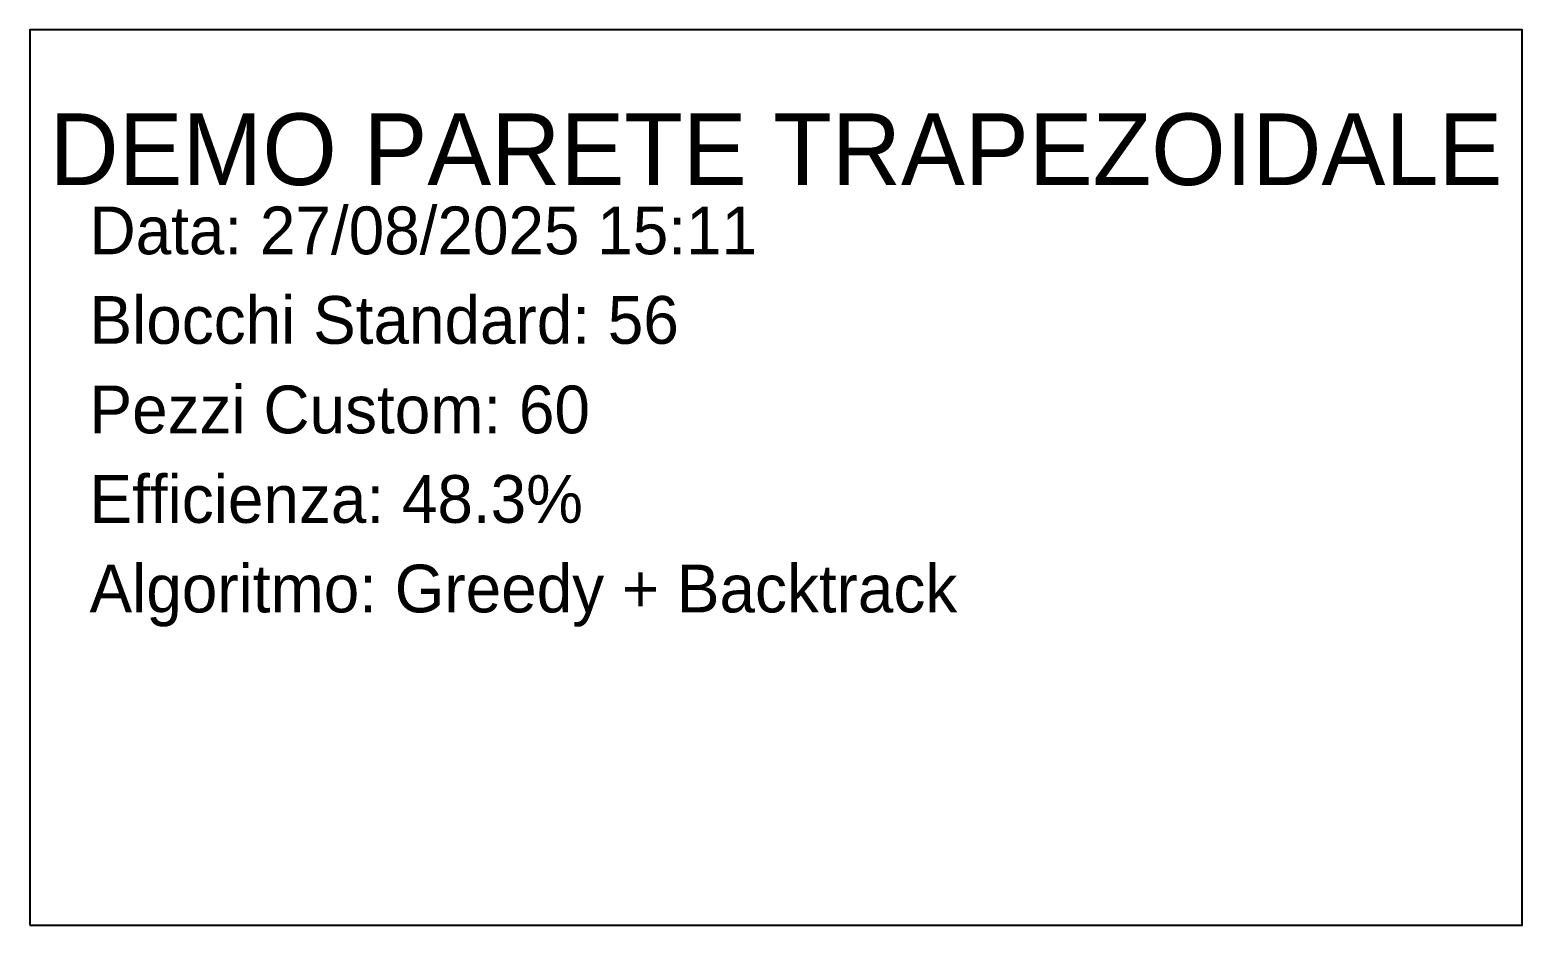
# Model space of a CAD drawing. Header units: metres. Extents: x -299 to 22806, y -29660 to 5454.
# Drawn here: x 9500 to 12000, y -17900 to -16400 of the extents above; entities that cross this region are included whole.
import ezdxf
from ezdxf.enums import TextEntityAlignment as Align

# ---------------------------------------------------------------- set-up
doc = ezdxf.new("R2010")
doc.units = ezdxf.units.M
doc.layers.add('CARTIGLIO', color=7, linetype='Continuous')
doc.layers.add('TESTI', color=7, linetype='Continuous')

msp = doc.modelspace()

# ---------------------------------------------------------------- linework, layer by layer
at = {"layer": 'CARTIGLIO'}
msp.add_lwpolyline([(9500, -17900), (12000, -17900), (12000, -16400), (9500, -16400), (9500, -17900)], dxfattribs=at)

# ---------------------------------------------------------------- texts
at = {"layer": 'TESTI'}
msp.add_text('DEMO PARETE TRAPEZOIDALE', height=120, dxfattribs=at).set_placement((10750, -16600), align=Align.MIDDLE_CENTER)
for s, p in [('Data: 27/08/2025 15:11', (9600, -16800)), ('Blocchi Standard: 56', (9600, -16950)), ('Pezzi Custom: 60', (9600, -17100)), ('Efficienza: 48.3%', (9600, -17250)), ('Algoritmo: Greedy + Backtrack', (9600, -17400))]:
    msp.add_text(s, height=80, dxfattribs=at).set_placement(p, align=Align.BOTTOM_LEFT)

doc.saveas('drawing.dxf')
